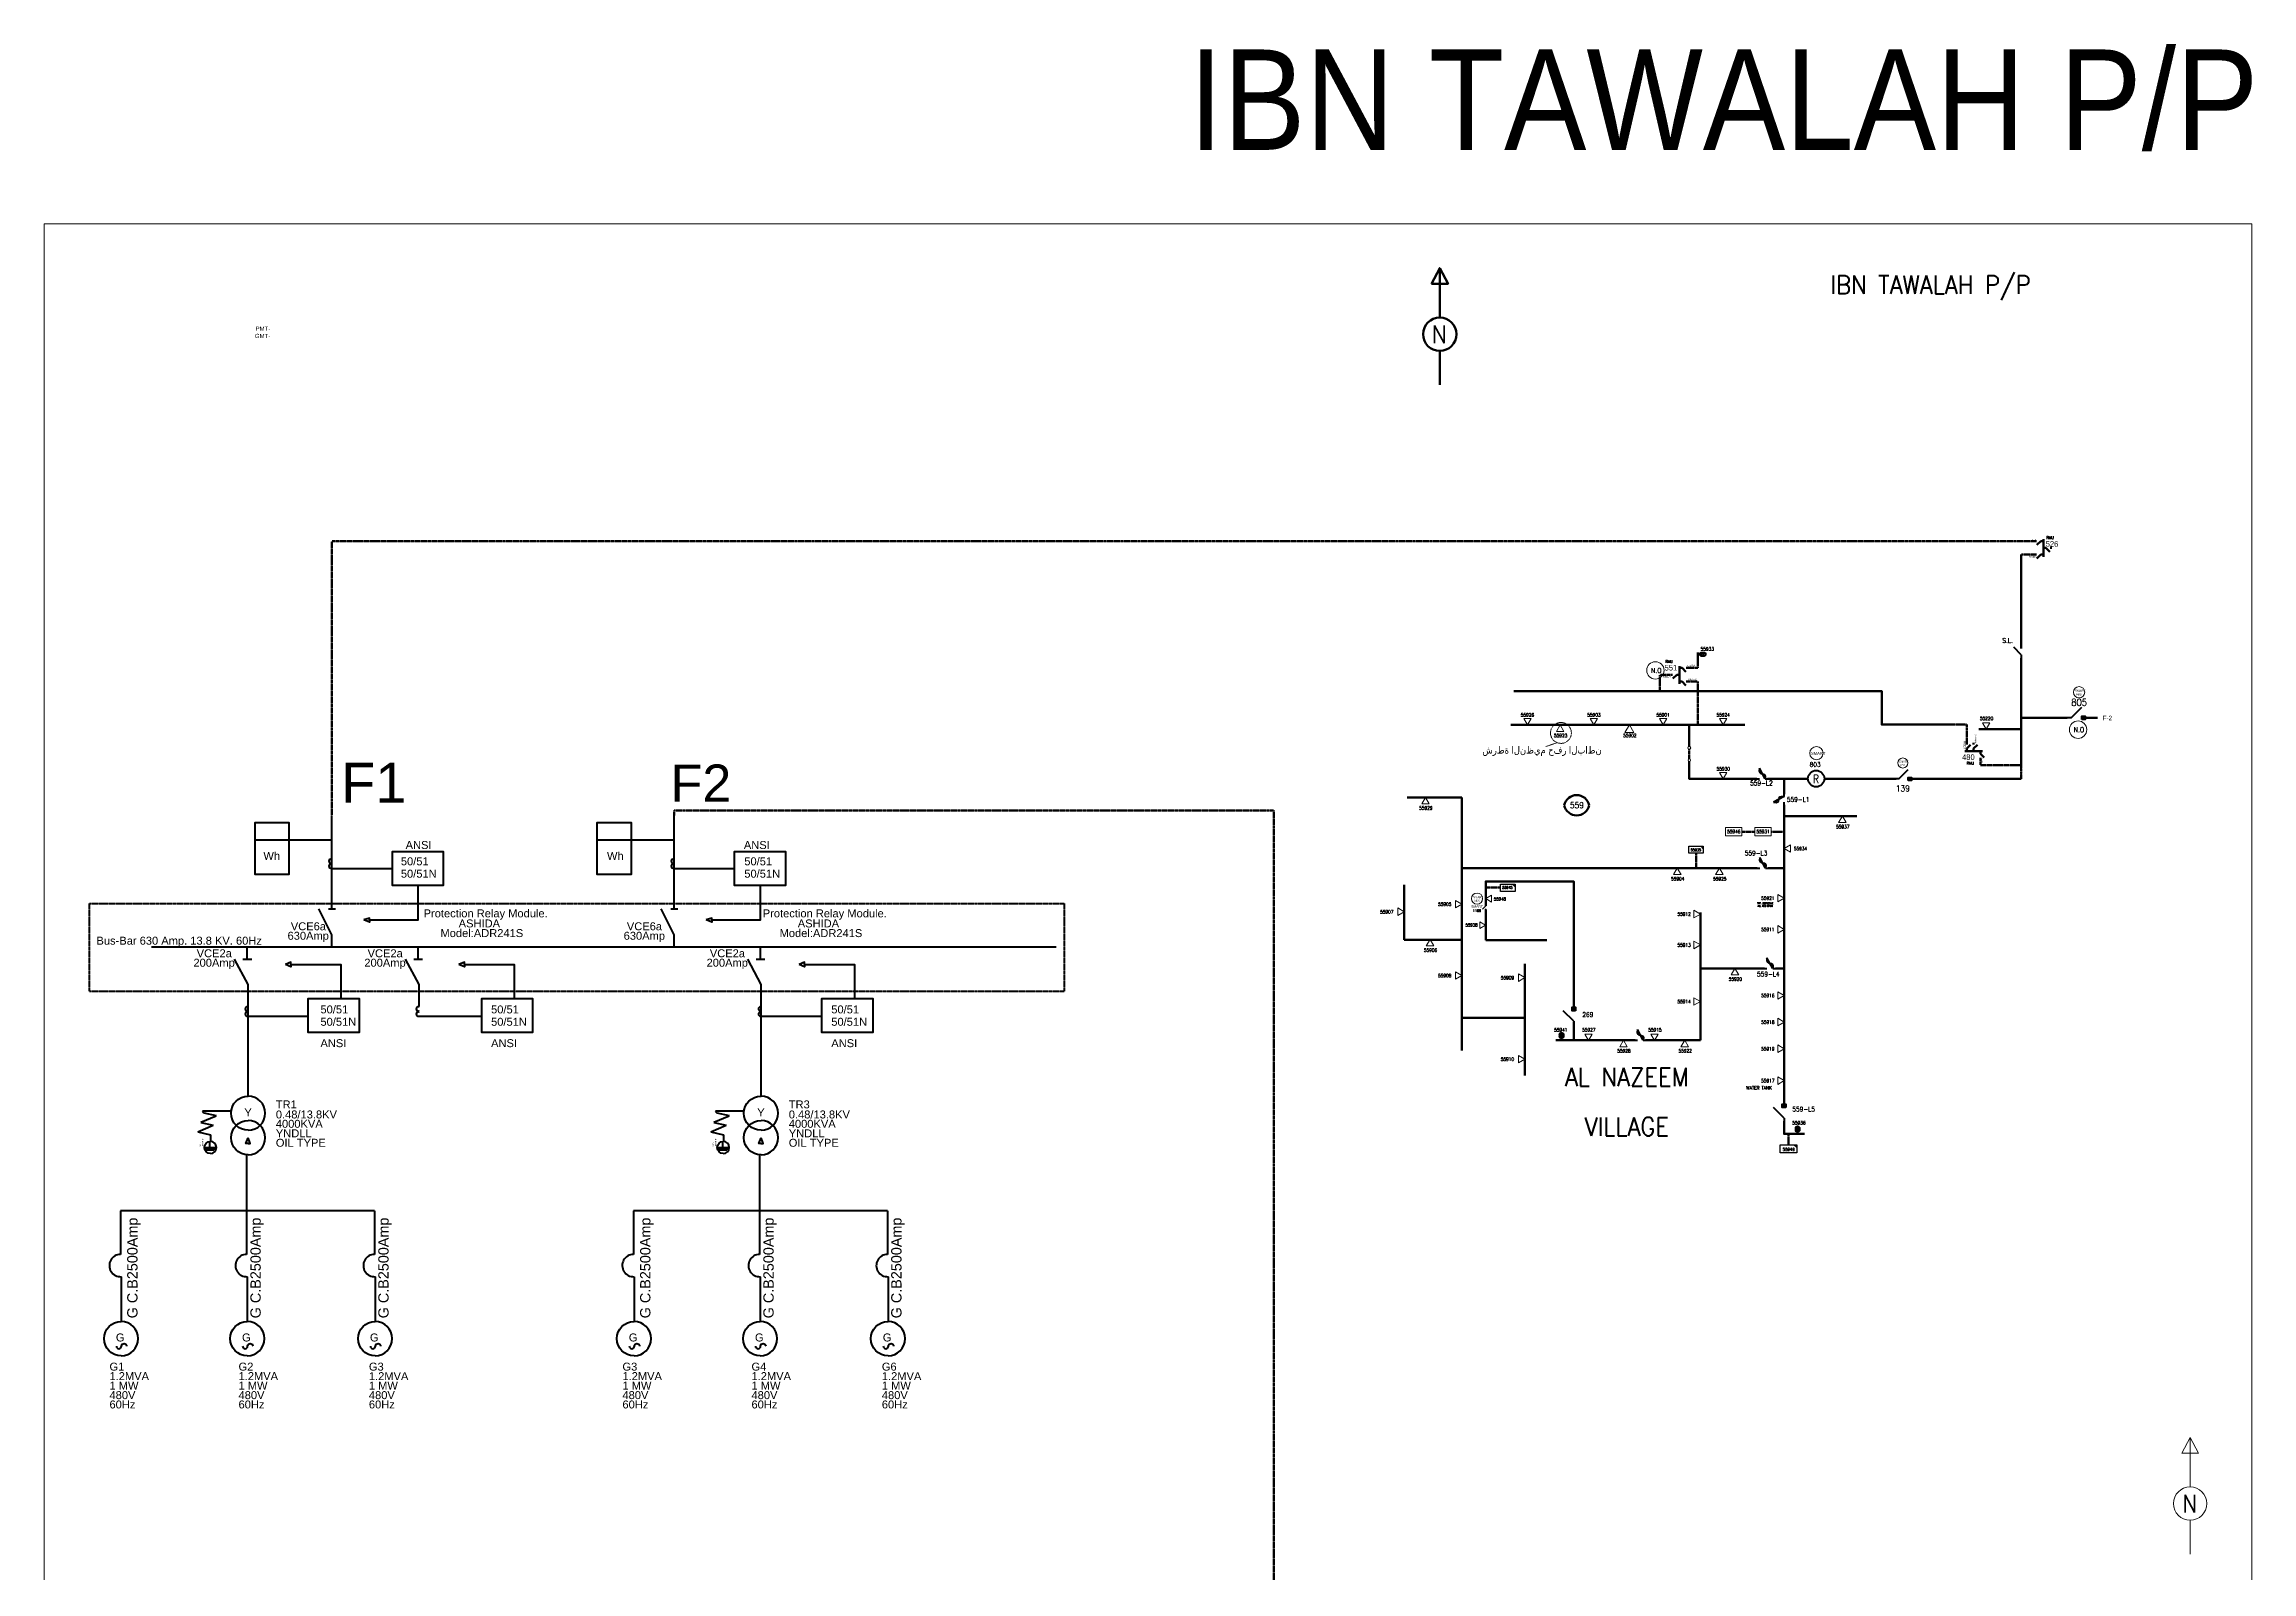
# Model space of a CAD drawing. Header units: metres. Extents: x 65984 to 144644, y -19036 to 23726.
# Drawn here: x 74438 to 79009, y 13399 to 16562 of the extents above; entities that cross this region are included whole.
import ezdxf
from ezdxf.enums import TextEntityAlignment as Align

# ---------------------------------------------------------------- set-up
doc = ezdxf.new("R2010")
doc.units = ezdxf.units.M
doc.header["$MEASUREMENT"] = 0
doc.linetypes.add('DGN Style 3', pattern=[0.013877, 0, -0.013877])
doc.layers.get('0').update_dxf_attribs({"color": 95, "lineweight": 40})
for name, color, linetype, lineweight in [('ABS', 7, 'Continuous', 40), ('d_eos', 111, 'Continuous', 40), ('d_eos no', 121, 'Continuous', 40), ('d_fco text', 95, 'Continuous', 40), ('d_switch', 95, 'Continuous', 40), ('d_tf no', 6, 'Continuous', 40), ('d_ug cable', 95, 'Continuous', 40), ('d_village name', 7, 'Continuous', 40), ('EXI TRANS 3PH', 7, 'Continuous', 0), ('FDR  2  03', 240, 'Continuous', 40), ('FDR  2  05', 154, 'Continuous', 40), ('FDR  2  17', 98, 'Continuous', 40), ('FDR  2  19', 172, 'Continuous', 40), ('FDR  3  01', 30, 'Continuous', 40), ('FUSE CUT OUT', 2, 'Continuous', 40), ('Level 37', 7, 'Continuous', 0), ('O H MAIN FEEDER', 4, 'Continuous', 100), ('RMU', 30, 'Continuous', 120), ('SW N O', 114, 'Continuous', 30)]:
    doc.layers.add(name, color=color, linetype=linetype, lineweight=lineweight)
doc.styles.add('NASKHF', font='naskhf.shx', dxfattribs={"height": 8})
doc.styles.add('Style-Arial', font='arial.ttf')
doc.styles.add('Style-ENGINEERING', font='ENGINEERING.shx')
doc.styles.add('Style-STANDARD', font='STANDARD.shx')

# ---------------------------------------------------------------- blocks, each defined once
blk = doc.blocks.new('FCO')
at = {"color": 0, "linetype": 'ByBlock', "lineweight": -2}
for p, q in [((-5, 0), (-3.75, 0)), ((-1.25, 0), (-3.75, 2.5)), ((-1.25, 0), (0, 0))]:
    blk.add_line(p, q, dxfattribs=at)
blk = doc.blocks.new('FUSE_6')
at = {"layer": 'FUSE CUT OUT', "color": 7, "linetype": 'Continuous'}
blk.add_open_spline([(-3.75, 2.5), (-4.55, 0.25), (-0.55, 2.15), (-1.25, 0)], degree=3, dxfattribs=at)
at = {"layer": 'FUSE CUT OUT', "color": 7, "linetype": 'Continuous', "zscale": 1.895266257040903}
blk.add_blockref('FCO', (0, 0), dxfattribs=at)
blk = doc.blocks.new('*U1386')
at = {"layer": 'RMU', "color": 2, "linetype": 'Continuous', "lineweight": 40}
blk.add_circle((0, 0.6), 28.4, dxfattribs=at)
at = {"layer": 'RMU', "color": 2, "linetype": 'Continuous', "lineweight": 40, "insert": (-0.4, -0.3), "char_height": 28.75, "attachment_point": 5, "style": 'Style-STANDARD'}
blk.add_mtext('\\H1x;\\W0.870978;R', dxfattribs=at)
blk = doc.blocks.new('ABS2')
at = {"color": 0, "linetype": 'ByBlock', "lineweight": -2}
for q in [(-60, 87), (0, 0)]:
    blk.add_line((0, 27), q, dxfattribs=at)
at = {"color": 0, "linetype": 'ByBlock', "lineweight": -2, "flags": 128}
for points in [[(10, 87), (-10, 87), (-10, 107), (10, 107)], [(8, 99), (8, 99), (8, 99), (8, 99)]]:
    blk.add_lwpolyline(points, close=True, dxfattribs=at)
at = {"color": 0, "linetype": 'ByBlock', "lineweight": -2}
for points in [[(10, 87), (-10, 87), (10, 107), (-10, 107)], [(8, 99), (8, 99), (8, 99)]]:
    blk.add_solid(points, dxfattribs=at)
blk = doc.blocks.new('*U645')
at = {"layer": 'ABS', "color": 7, "linetype": 'Continuous'}
for q in [(-18, 27), (18, -27)]:
    blk.add_line((18, -10), q, dxfattribs=at)
blk = doc.blocks.new('*U652')
at = {"layer": 'FDR  2  05', "color": 94, "linetype": 'Continuous', "lineweight": 53}
for centre, start, end in [((0, -21), 11.6916, 168.3084), ((0, 21), 191.6916, 348.3084)]:
    blk.add_arc(centre, 106, start, end, dxfattribs=at)
blk = doc.blocks.new('TFU_1_1')
at = {"layer": 'd_switch', "color": 0, "linetype": 'Continuous', "lineweight": 40, "ltscale": 500}
blk.add_line((0, 5000), (0, 0), dxfattribs=at)
for centre in [(0, 15000), (0, 10000)]:
    blk.add_circle(centre, 5000, dxfattribs=at)
blk = doc.blocks.new('TF_2_2')
at = {"layer": 'd_village name', "color": 0, "linetype": 'Continuous', "lineweight": 30, "ltscale": 500}
blk.add_line((3150, 2475), (4950, 675), dxfattribs=at)
blk.add_3dface([(-5050, 2475), (4950, 2475), (4950, -2525), (-5050, -2525)], dxfattribs=at)
blk = doc.blocks.new('exist.us-1000kva_1_1')
at = {"layer": 'd_village name', "color": 0, "linetype": 'Continuous', "lineweight": 0, "ltscale": 500, "flags": 128}
blk.add_lwpolyline([(19997, 6459), (16400, 10000), (20000, 10000)], close=True, dxfattribs=at)
at = {"layer": 'd_village name', "color": 0, "linetype": 'Continuous', "lineweight": 0, "ltscale": 500, "extrusion": (0, 0, -1)}
blk.add_solid([(-19997, 6459), (-16400, 10000), (-20000, 10000)], dxfattribs=at)
at = {"layer": 'd_village name', "color": 0, "linetype": 'DGN Style 3', "lineweight": 106, "ltscale": 500, "xscale": 2, "yscale": 2}
blk.add_blockref('TF_2_2', (10100, 5050), dxfattribs=at)
blk = doc.blocks.new('*U2996')
at = {"layer": 'FDR  2  05', "color": 94, "linetype": 'Continuous', "lineweight": 13}
for p, q in [((0, 58), (0, 385)), ((0, -163), (0, -385))]:
    blk.add_line(p, q, dxfattribs=at)
at = {"layer": 'FDR  2  05', "color": 94, "linetype": 'Continuous', "lineweight": 13, "flags": 128}
blk.add_lwpolyline([(-55, 281), (0, 385), (55, 281)], close=True, dxfattribs=at)
at = {"layer": 'FDR  2  05', "color": 94, "linetype": 'Continuous', "lineweight": 13}
blk.add_circle((0, -52), 110, dxfattribs=at)
at = {"layer": 'FDR  3  01', "color": 121, "linetype": 'Continuous', "lineweight": 13, "style": 'Style-STANDARD'}
blk.add_text('N', height=116, dxfattribs=at).set_placement((-2, -52), align=Align.MIDDLE_CENTER)
blk = doc.blocks.new('TRA1_3')
at = {"layer": 'EXI TRANS 3PH', "color": 1, "linetype": 'Continuous', "lineweight": 0, "extrusion": (0, 0, -1), "flags": 128}
blk.add_lwpolyline([(-10, -17), (0, 0), (10, -17)], close=True, dxfattribs=at)
blk = doc.blocks.new('TRA1_2')
at = {"layer": 'EXI TRANS 3PH', "color": 1, "linetype": 'Continuous', "lineweight": 0, "xscale": 1.000046566207833, "yscale": 1.000046566207833, "zscale": 1.000046566207833, "rotation": 180}
blk.add_blockref('TRA1_3', (0, 0), dxfattribs=at)
blk = doc.blocks.new('*U1472')
at = {"layer": 'FDR  2  05', "color": 94, "linetype": 'Continuous', "lineweight": 53}
for p, q in [((0, 58), (0, 385)), ((0, -163), (0, -385))]:
    blk.add_line(p, q, dxfattribs=at)
at = {"layer": 'FDR  2  05', "color": 94, "linetype": 'Continuous', "lineweight": 53, "flags": 128}
blk.add_lwpolyline([(-55, 281), (0, 385), (55, 281)], close=True, dxfattribs=at)
at = {"layer": 'FDR  2  05', "color": 94, "linetype": 'Continuous', "lineweight": 53}
blk.add_circle((0, -52), 110, dxfattribs=at)
at = {"layer": 'FDR  3  01', "color": 121, "linetype": 'Continuous', "lineweight": 40, "style": 'Style-STANDARD'}
blk.add_text('N', height=116, dxfattribs=at).set_placement((-2, -52), align=Align.MIDDLE_CENTER)
blk = doc.blocks.new('*U3837')
at = {"extrusion": (0, 0, -1)}
blk.add_arc((0, 0), 2, 270, 90, dxfattribs=at)
blk.add_arc((0, 0), 2, 270, 90)
blk = doc.blocks.new('*U4033')
at = {"layer": 'SW N O', "color": 3, "lineweight": 13, "ltscale": 0.426762}
blk.add_circle((0, 0), 16.8, dxfattribs=at)
at = {"layer": 'SW N O', "color": 3, "lineweight": 13, "style": 'Style-STANDARD'}
blk.add_text('N.O', height=9.6, dxfattribs=at).set_placement((1.7, -0.2), align=Align.MIDDLE_CENTER)
blk = doc.blocks.new('SS_1_1')
at = {"layer": 'd_village name', "color": 0, "linetype": 'ByBlock', "lineweight": -2, "ltscale": 500, "flags": 128}
blk.add_lwpolyline([(3475, 2125), (5225, 2125), (5225, 375)], close=True, dxfattribs=at)
at = {"layer": 'd_village name', "color": 0, "linetype": 'ByBlock', "lineweight": -2, "ltscale": 500, "extrusion": (0, 0, -1)}
blk.add_solid([(-3475, 2125), (-5225, 2125), (-5225, 375)], dxfattribs=at)
at = {"layer": 'd_village name', "color": 0, "linetype": 'ByBlock', "lineweight": -2, "ltscale": 500}
blk.add_3dface([(-4775, 2125), (5225, 2125), (5225, -2875), (-4775, -2875)], dxfattribs=at)

msp = doc.modelspace()

# ---------------------------------------------------------------- linework, layer by layer
for p, q in [((75033.5, 14771.8), (75033.5, 14965.1)), ((75742.3, 14771.8), (75742.3, 14965.1)), ((75032, 14914.3), (74874.6, 14914.3)), ((75740.7, 14914.3), (75583.4, 14914.3)), ((75157.6, 14854.7), (75033.1, 14854.7)), ((75866.4, 14854.7), (75741.9, 14854.7)), ((75026.4, 14771.8), (75040.7, 14771.8)), ((75735.2, 14771.8), (75749.4, 14771.8)), ((74659.7, 14693.1), (76533, 14693.1)), ((74858.3, 14667.7), (74858.3, 14693.1)), ((75212.3, 14667.7), (75212.3, 14693.1)), ((75920.8, 14667.7), (75920.8, 14693.1)), ((74849.3, 14667.7), (74867.3, 14667.7)), ((75203.2, 14667.7), (75221.3, 14667.7)), ((75911.8, 14667.7), (75929.8, 14667.7)), ((74984.6, 14548.7), (74860, 14548.7)), ((75343.7, 14548.7), (75213.9, 14548.7)), ((76048.1, 14548.7), (75922.5, 14548.7)), ((74755.9, 14309.9), (74781.8, 14304)), ((74756, 14310.2), (74787.9, 14323.7)), ((74762, 14329.9), (74793.8, 14343.5)), ((74762, 14329.8), (74787.9, 14323.9)), ((74765.2, 14352.7), (74768, 14349.6)), ((74825.2, 14352.9), (74765.4, 14352.9)), ((74768, 14349.6), (74793.9, 14343.7)), ((75818, 14309.9), (75843.9, 14304)), ((75818.1, 14310.2), (75849.9, 14323.7)), ((75824, 14329.9), (75855.9, 14343.5)), ((75824.1, 14329.8), (75850, 14323.9)), ((75827.3, 14352.7), (75830.1, 14349.6)), ((75887.3, 14352.9), (75827.5, 14352.9)), ((75830.1, 14349.6), (75856, 14343.7)), ((74770.5, 14277.9), (74791.7, 14277.9)), ((74771.2, 14274.8), (74791.5, 14274.8)), ((74772.9, 14273), (74789.2, 14273)), ((74781, 14277.9), (74781, 14287.7)), ((74781.8, 14304), (74781.8, 14290.4)), ((74856.9, 14262.5), (74856.9, 14146.8)), ((75832.5, 14277.9), (75853.8, 14277.9)), ((75833.2, 14274.8), (75853.6, 14274.8)), ((75834.9, 14273), (75851.3, 14273)), ((75843.1, 14277.9), (75843.1, 14287.7)), ((75843.9, 14304), (75843.9, 14290.4)), ((75918.9, 14262.5), (75918.9, 14146.8)), ((74595.7, 14146.8), (74595.7, 14056.5)), ((75121.6, 14146.8), (74595.7, 14146.8)), ((74856.8, 14146.8), (74856.8, 14056.5)), ((75121.6, 14146.8), (75121.6, 14056.5)), ((75657.7, 14146.8), (75657.7, 14056.5)), ((76183.7, 14146.8), (75657.7, 14146.8)), ((75918.9, 14146.8), (75918.9, 14056.5)), ((76183.7, 14146.8), (76183.7, 14056.5)), ((74597, 14010.3), (74597, 13917.4)), ((74858.2, 14010.3), (74858.2, 13917.4)), ((75122.9, 14010.3), (75122.9, 13917.4)), ((75659.1, 14010.3), (75659.1, 13917.4)), ((75920.2, 14010.3), (75920.2, 13917.4)), ((76185, 14010.3), (76185, 13917.4))]:
    msp.add_line(p, q)
at = {"linetype": 'DGN Style 3'}
for p, q in [((74531.4, 14783.1), (76549.7, 14783.1)), ((74531.4, 14601), (74531.4, 14783.1)), ((76549.7, 14783.1), (76549.7, 14601)), ((76549.7, 14601), (74531.4, 14601))]:
    msp.add_line(p, q, dxfattribs=at)
at = {"flags": 128}
for points in [[(74945.1, 14914.3), (74945.1, 14950.1), (74873.6, 14950.1), (74873.6, 14843.6), (74944.8, 14843.6), (74944.8, 14914.3)], [(75653.9, 14914.3), (75653.9, 14950.1), (75582.3, 14950.1), (75582.3, 14843.6), (75653.5, 14843.6), (75653.5, 14914.3)], [(75225.9, 14890.6), (75263.8, 14890.6), (75263.8, 14820.3), (75158.6, 14820.3), (75158.6, 14890.6), (75225.9, 14890.6)], [(75934.7, 14890.6), (75972.5, 14890.6), (75972.5, 14820.3), (75867.3, 14820.3), (75867.3, 14890.6), (75934.7, 14890.6)], [(75211.5, 14818.9), (75211.5, 14748.3), (75111.2, 14748.3)], [(75920.2, 14818.9), (75920.2, 14748.3), (75819.9, 14748.3)], [(75033.2, 14693.4), (75033.2, 14718.2), (75006.5, 14771.7)], [(75742, 14693.4), (75742, 14718.2), (75715.3, 14771.7)], [(75111.2, 14748.3), (75111.2, 14752.3), (75099.3, 14749.3)], [(75111.2, 14748.3), (75111.2, 14744.5), (75099.3, 14749.3)], [(75819.9, 14748.3), (75819.9, 14752.3), (75808.1, 14749.3)], [(75819.9, 14748.3), (75819.9, 14744.5), (75808.1, 14749.3)], [(74860, 14384.2), (74860, 14615.6), (74831.9, 14667.7)], [(74948.6, 14656.5), (74948.6, 14661.2), (74937.1, 14656.9)], [(74948.6, 14656.5), (74948.6, 14652.1), (74937.1, 14656.9)], [(74948.6, 14656.5), (75052, 14656.5), (75052, 14586.2)], [(75213.9, 14570), (75213.9, 14615.6), (75185.9, 14667.7)], [(75307.7, 14656.5), (75307.7, 14661.2), (75296.2, 14656.9)], [(75307.7, 14656.5), (75307.7, 14652.1), (75296.2, 14656.9)], [(75307.7, 14656.5), (75411.1, 14656.5), (75411.1, 14586.2)], [(75922.5, 14384.2), (75922.5, 14615.6), (75894.4, 14667.7)], [(76012.1, 14656.5), (76012.1, 14661.2), (76000.6, 14656.9)], [(76012.1, 14656.5), (76012.1, 14652.1), (76000.6, 14656.9)], [(76012.1, 14656.5), (76115.5, 14656.5), (76115.5, 14586.2)], [(75052, 14586.2), (75089.8, 14586.2), (75089.8, 14515.9), (74984.6, 14515.9), (74984.6, 14586.2), (75052, 14586.2)], [(75411.1, 14586.2), (75448.9, 14586.2), (75448.9, 14515.9), (75343.7, 14515.9), (75343.7, 14586.2), (75411.1, 14586.2)], [(76115.5, 14586.2), (76153.3, 14586.2), (76153.3, 14515.9), (76048.1, 14515.9), (76048.1, 14586.2), (76115.5, 14586.2)]]:
    msp.add_lwpolyline(points, dxfattribs=at)
at = {"color": 7, "lineweight": 40, "flags": 128}
for points in [[(74859.7, 14286.1), (74855.3, 14286.1), (74860.1, 14297.6)], [(74859.7, 14286.1), (74864.4, 14286.1), (74860.1, 14297.6)], [(75921.7, 14286.1), (75917.3, 14286.1), (75922.2, 14297.6)], [(75921.7, 14286.1), (75926.4, 14286.1), (75922.2, 14297.6)]]:
    msp.add_lwpolyline(points, dxfattribs=at)
at = {"extrusion": (0, 0, -1)}
for centre, start, end in [((-75033.1, 14870.7), 270, 90), ((-75033.1, 14860), 270, 90), ((-75741.9, 14870.7), 270, 90), ((-75741.9, 14860), 270, 90), ((-74860, 14564.7), 270, 90), ((-74860, 14554), 270, 90), ((-75213.9, 14564.7), 270, 90), ((-75213.9, 14554), 270, 90), ((-75922.5, 14564.7), 270, 90), ((-75922.5, 14554), 270, 90), ((-74603.1, 13866.5), 0, 180), ((-74864.3, 13866.5), 0, 180), ((-75129, 13866.5), 0, 180), ((-75665.1, 13866.5), 0, 180), ((-75926.3, 13866.5), 0, 180), ((-76191.1, 13866.5), 0, 180)]:
    msp.add_arc(centre, 5.33, start, end, dxfattribs=at)
for centre, radius, start, end in [((74595.7, 14033.4), 23.1, 90, 272.976), ((74856.8, 14033.4), 23.1, 90, 272.976), ((75121.6, 14033.4), 23.1, 90, 272.976), ((75657.7, 14033.4), 23.1, 90, 272.976), ((75918.9, 14033.4), 23.1, 90, 272.976), ((76183.7, 14033.4), 23.1, 90, 272.976), ((74592.4, 13866.5), 5.33, 180, 0), ((74853.6, 13866.5), 5.33, 180, 0), ((75118.4, 13866.5), 5.33, 180, 0), ((75654.5, 13866.5), 5.33, 180, 0), ((75915.7, 13866.5), 5.33, 180, 0), ((76180.4, 13866.5), 5.33, 180, 0)]:
    msp.add_arc(centre, radius, start, end)
at = {"layer": 'd_eos', "color": 7, "linetype": 'Continuous', "lineweight": 211, "ltscale": 0.758015}
for p, q in [((78563.1, 15533.4), (78559.8, 15533.4)), ((78563.1, 15505.2), (78559.8, 15505.2)), ((78571.7, 15533.4), (78563.8, 15525.3)), ((78571.7, 15505.2), (78563.8, 15497)), ((78577.1, 15533.4), (78571.7, 15533.4)), ((78577.1, 15505.2), (78571.7, 15505.2)), ((78577.1, 15537), (78577.1, 15500.7)), ((78577.1, 15519.3), (78582.5, 15519.3)), ((78582.5, 15519.3), (78590.4, 15511.2)), ((78591.2, 15519.3), (78594.5, 15519.3)), ((77823.5, 15274.3), (77823.5, 15238)), ((77823.5, 15270.7), (77828.9, 15270.7)), ((77828.9, 15270.7), (77836.8, 15262.6)), ((77837.5, 15270.7), (77840.8, 15270.7)), ((77809.4, 15256.6), (77806.1, 15256.6)), ((77818.1, 15256.6), (77810.2, 15248.5)), ((77823.5, 15256.6), (77818.1, 15256.6)), ((77823.5, 15242.5), (77828.9, 15242.5)), ((77828.9, 15242.5), (77836.8, 15234.4)), ((77837.5, 15242.5), (77840.8, 15242.5)), ((78414.8, 15098.4), (78451.1, 15098.4)), ((78418.3, 15112.5), (78418.3, 15115.8)), ((78418.3, 15103.8), (78426.5, 15111.7)), ((78418.3, 15098.4), (78418.3, 15103.8)), ((78432.5, 15112.5), (78432.5, 15115.8)), ((78432.5, 15103.8), (78440.6, 15111.7)), ((78432.5, 15098.4), (78432.5, 15103.8)), ((78446.6, 15098.4), (78446.6, 15093)), ((78446.6, 15093), (78454.7, 15085.1)), ((78446.6, 15084.3), (78446.6, 15081.1))]:
    msp.add_line(p, q, dxfattribs=at)
at = {"layer": 'd_ug cable', "color": 6, "linetype": 'DGN Style 3', "lineweight": 13}
msp.add_line((77547.2, 15107.8), (77571.4, 15116.2), dxfattribs=at)
at = {"layer": 'd_ug cable', "color": 2, "linetype": 'Continuous', "lineweight": 13}
for centre, radius in [((78651.1, 15220.4), 11.6), ((78107.2, 15094.2), 13.7), ((78286.1, 15073.9), 10.4), ((77404.5, 14793.1), 11.6)]:
    msp.add_circle(centre, radius, dxfattribs=at)
at = {"layer": 'd_ug cable', "color": 6, "linetype": 'DGN Style 3', "lineweight": 13}
msp.add_circle((77578.2, 15136.1), 21.6, dxfattribs=at)
at = {"layer": 'FDR  2  05', "color": 94, "linetype": 'Continuous', "lineweight": 53}
for p, q in [((78529.4, 15143.8), (78443.7, 15143.8)), ((77373.3, 15002.5), (77259.7, 15002.5)), ((77866.9, 14648.4), (77866.9, 14764.5)), ((77503.2, 14426.7), (77503.2, 14658)), ((77373.3, 14546.2), (77503.2, 14546.2)), ((78040.4, 14361.2), (78040.4, 14431.7))]:
    msp.add_line(p, q, dxfattribs=at)
at = {"layer": 'FDR  2  05', "color": 94, "linetype": 'Continuous', "lineweight": 53, "flags": 128}
for points in [[(77253.4, 14707.7), (77253.4, 14821.6)], [(77373.3, 14707.7), (77253.4, 14707.7)]]:
    msp.add_lwpolyline(points, dxfattribs=at)
at = {"layer": 'FDR  2  05', "color": 6, "linetype": 'Continuous', "lineweight": 13}
for centre, radius in [((77844, 15105.4), 2.96), ((77844, 15079.8), 2.67), ((78531.1, 15063.6), 1.48), ((78531.1, 15050.8), 1.33)]:
    msp.add_circle(centre, radius, dxfattribs=at)
at = {"layer": 'FDR  2  17', "color": 7, "linetype": 'Continuous', "lineweight": 0, "flags": 128}
for points in [[(77952.9, 14940.2), (77918.9, 14940.2), (77918.9, 14923.1), (77952.9, 14923.1)], [(78013.6, 14940.2), (77979.7, 14940.2), (77979.7, 14923.1), (78013.6, 14923.1)]]:
    msp.add_lwpolyline(points, close=True, dxfattribs=at)
at = {"layer": 'FDR  2  19', "color": 1, "linetype": 'DGN Style 3', "lineweight": 120}
for p, q in [((78559.8, 15505.2), (78531.1, 15505.2)), ((77844, 15102.5), (77844, 15082.4)), ((78531.1, 15062.2), (78531.1, 15052.2)), ((77979.7, 14931.6), (77952.9, 14931.6)), ((78040.4, 14931.6), (78013.6, 14931.6)), ((77858, 14886.9), (77858, 14856.1)), ((77453.2, 14816), (77422.8, 14816)), ((78049.4, 14283.4), (78049.4, 14306))]:
    msp.add_line(p, q, dxfattribs=at)
at = {"layer": 'FDR  2  19', "color": 1, "linetype": 'DGN Style 3', "lineweight": 120, "flags": 128}
for points in [[(78559.8, 15533.4), (75033.5, 15533.4), (75033.5, 14965.1)], [(77840.8, 15270.7), (77861.9, 15270.7), (77861.9, 15277.6)], [(77806.1, 15256.6), (77783.1, 15256.6), (77783.1, 15222.9)], [(77861.9, 15152.6), (77861.9, 15242.5), (77840.8, 15242.5)], [(77155.7, 13112.6), (76983.6, 13112.6), (76983.6, 14975.8), (75742.3, 14975.8), (75742.3, 14965.1)]]:
    msp.add_lwpolyline(points, dxfattribs=at)
at = {"layer": 'FDR  2  19', "color": 1, "linetype": 'DGN Style 3', "lineweight": 53, "flags": 128}
for points in [[(78388.1, 15153.5), (78418.3, 15153.5), (78418.3, 15115.8)], [(78531.1, 15069.1), (78446.6, 15069.1), (78446.6, 15081.1)]]:
    msp.add_lwpolyline(points, dxfattribs=at)
at = {"layer": 'O H MAIN FEEDER', "lineweight": 200, "ltscale": 0.426762}
for p, q in [((78531.1, 15310.7), (78531.1, 15505.2)), ((77861.9, 15277.6), (77861.9, 15302.6)), ((78531.1, 15236.7), (78531.1, 15291.1)), ((78531.1, 15065.1), (78531.1, 15236.7)), ((77959.2, 15152.6), (77474.3, 15152.6)), ((77844, 15107.9), (77844, 15152.6)), ((78531.1, 15167.5), (78626.2, 15167.5)), ((78663.3, 15167.5), (78689.2, 15167.5)), ((77983.7, 15040.9), (77844, 15040.9)), ((78089.6, 15040.9), (78005.8, 15040.9)), ((78040.4, 15009.5), (78040.4, 15040.9)), ((78531.3, 15040.9), (78302.7, 15040.9)), ((77373.3, 14478.8), (77373.3, 15002.5)), ((78040.4, 14963.9), (78190.7, 14963.9)), ((77373.3, 14856.1), (77767.2, 14856.1)), ((77767.2, 14856.1), (77984.8, 14856.1)), ((78007.6, 14856.1), (78040.4, 14856.1))]:
    msp.add_line(p, q, dxfattribs=at)
at = {"layer": 'O H MAIN FEEDER', "lineweight": 200, "ltscale": 0.384086}
for p, q in [((77844, 15040.7), (77844, 15076.8)), ((78272.3, 15040.9), (78125.1, 15040.9)), ((78531.3, 15040.9), (78531.3, 15049.7)), ((77422.8, 14707.2), (77548.8, 14707.2))]:
    msp.add_line(p, q, dxfattribs=at)
at = {"layer": 'O H MAIN FEEDER', "lineweight": 200, "ltscale": 0.345677}
msp.add_line((77422.6, 14707.3), (77422.5, 14769.9), dxfattribs=at)
at = {"layer": 'O H MAIN FEEDER', "color": 140, "lineweight": 13, "ltscale": 0.498271, "flags": 128}
msp.add_lwpolyline([(74437.6, 11803.8), (79008.8, 11803.8), (79008.8, 16190.2), (74437.6, 16190.2)], close=True, dxfattribs=at)
at = {"layer": 'O H MAIN FEEDER', "lineweight": 200, "ltscale": 0.426762, "flags": 128}
for points in [[(77480.8, 15222.9), (78242.6, 15222.9), (78242.6, 15153.5), (78388.1, 15153.5)], [(78040.4, 14431.7), (78040.4, 14987.5)], [(77604.8, 14568.3), (77604.8, 14828.7), (77422.5, 14828.7), (77422.5, 14778)], [(77999.7, 14648.4), (77866.9, 14648.4), (77866.9, 14499.7)], [(78040.4, 14648.4), (78022.2, 14648.4)], [(77604.8, 14499.7), (77604.8, 14537.7)], [(77731.9, 14499.7), (77567.6, 14499.7)], [(77866.9, 14499.7), (77753.1, 14499.7)], [(78082.7, 14305.8), (78040.2, 14305.8), (78040.2, 14332.3)]]:
    msp.add_lwpolyline(points, dxfattribs=at)

# ---------------------------------------------------------------- block references
at = {"color": 1, "linetype": 'Continuous', "lineweight": 40, "ltscale": 0.57778, "xscale": 0.0007927710879964647, "yscale": 0.0007927710879964647, "zscale": 0.0005121147199878851}
for p, rotation in [((77861.9, 15298.9), 269.9999999999999), ((77579.5, 14499.9), 359.9999999999999), ((78068.2, 14306), 359.9999999999999)]:
    msp.add_blockref('TFU_1_1', p, dxfattribs=dict(at, rotation=rotation))
at = {"color": 94, "linetype": 'DGN Style 3', "lineweight": 106, "ltscale": 0.700221, "xscale": 0.001495981672395145, "yscale": 0.001495981672395145, "zscale": 0.001280917013912203, "rotation": 359.9999999999999}
for p in [(77843.1, 14886.9), (77453.3, 14808.1)]:
    msp.add_blockref('exist.us-1000kva_1_1', p, dxfattribs=at)
for p, xscale, yscale, zscale in [((74860, 14348.8), 17.71561000000001, 17.71561000000001, 17.71561000000001), ((75922, 14348.8), 17.71561000000001, 17.71561000000001, 17.71561000000001), ((74860, 14298), 17.71561000000001, 17.71561000000001, 17.71561000000001), ((75922, 14298), 17.71561000000001, 17.71561000000001, 17.71561000000001), ((74781.8, 14277.9), 6.254571392865718, 6.254571392865718, 6.254571392865718), ((75843.8, 14277.9), 6.254571392865718, 6.254571392865718, 6.254571392865718), ((74597, 13882), 17.71561000000001, 17.71561000000001, 17.71561000000001), ((74858.2, 13882), 17.71561000000001, 17.71561000000001, 17.71561000000001), ((75122.9, 13882), 17.71561000000001, 17.71561000000001, 17.71561000000001), ((75659, 13882), 17.71561000000001, 17.71561000000001, 17.71561000000001), ((75920.2, 13882), 17.71561000000001, 17.71561000000001, 17.71561000000001), ((76185, 13882), 17.71561000000001, 17.71561000000001, 17.71561000000001)]:
    msp.add_blockref('*U3837', p, dxfattribs=dict(xscale=xscale, yscale=yscale, zscale=zscale))
at = {"color": 1, "linetype": 'Continuous', "lineweight": 30, "ltscale": 0.779687, "xscale": 0.00340367320772239, "yscale": 0.00340367320772239, "zscale": 0.002441080165275587}
msp.add_blockref('SS_1_1', (78048.7, 14276.2), dxfattribs=at)
at = {"layer": 'ABS', "color": 7, "linetype": 'Continuous'}
for name, p, xscale, yscale, zscale in [('*U645', (78523.4, 15302.4), 0.426762266656635, 0.426762266656635, 0.426762266656635), ('ABS2', (77604.8, 14529.2), 0.3642159888553837, 0.3642159888553837, 0.1821079944276919), ('ABS2', (78040.2, 14328.8), 0.3642159888553837, 0.3642159888553837, 0.1821079944276919)]:
    msp.add_blockref(name, p, dxfattribs=dict(at, xscale=xscale, yscale=yscale, zscale=zscale))
at = {"layer": 'ABS', "color": 2, "linetype": 'Continuous', "rotation": 270}
for p, xscale, yscale, zscale in [((78624.9, 15167.5), 0.3642159888553838, 0.3642159888553838, 0.1821079944276919), ((78268.9, 15040.9), 0.3277943899698454, 0.3277943899698454, 0.1638971949849227)]:
    msp.add_blockref('ABS2', p, dxfattribs=dict(at, xscale=xscale, yscale=yscale, zscale=zscale))
at = {"layer": 'EXI TRANS 3PH', "color": 1, "linetype": 'Continuous', "lineweight": 0, "xscale": 0.7767073253149598, "yscale": 0.7767073253149598, "zscale": 0.7767073253149598}
for p in [(77508.9, 15152.6), (77646.4, 15152.6), (77789.7, 15152.6), (77914.1, 15152.6), (78458.8, 15143.8), (77914.2, 15040.9), (77635.1, 14499.5), (77771.8, 14499.5)]:
    msp.add_blockref('TRA1_2', p, dxfattribs=at)
at = {"layer": 'EXI TRANS 3PH', "color": 1, "linetype": 'Continuous', "lineweight": 0, "extrusion": (0, 0, -1)}
for p, xscale, yscale, zscale, rotation in [((-77576.6, 15152.6), 0.7767073253149598, 0.7767073253149598, 0.7767073253149598, 180.0000000000001), ((-77720, 15152.6), 0.9339165349157071, 0.9339165349157071, 0.9339165349157071, 180.0000000000001), ((-77297.7, 15002.5), 0.7767073253149598, 0.7767073253149598, 0.7767073253149598, 180.0000000000001), ((-78160.9, 14963.9), 0.7767073253149598, 0.7767073253149598, 0.7767073253149598, 180.0000000000001), ((-77819.1, 14856.1), 0.7767073253149598, 0.7767073253149598, 0.7767073253149598, 180.0000000000001), ((-77906.2, 14856.1), 0.7767073253149598, 0.7767073253149598, 0.7767073253149598, 180.0000000000001), ((-77253.4, 14765.9), 0.7767073253149598, 0.7767073253149598, 0.7767073253149598, 270.0000000000001), ((-77373.3, 14781.7), 0.7767073253149598, 0.7767073253149598, 0.7767073253149598, 270.0000000000001), ((-77866.9, 14761.2), 0.7767073253149598, 0.7767073253149598, 0.7767073253149598, 270.0000000000001), ((-78040.4, 14794), 0.7767073253149598, 0.7767073253149598, 0.7767073253149598, 270.0000000000001), ((-77421.9, 14738.3), 0.6990365927834639, 0.6990365927834639, 0.6990365927834639, 270.0000000000001), ((-78040.4, 14729.4), 0.7767073253149598, 0.7767073253149598, 0.7767073253149598, 270.0000000000001), ((-77307.2, 14708.2), 0.7767073253149598, 0.7767073253149598, 0.7767073253149598, 180.0000000000001), ((-77866.9, 14697.2), 0.7767073253149598, 0.7767073253149598, 0.7767073253149598, 270.0000000000001), ((-77373.3, 14633.9), 0.7767073253149598, 0.7767073253149598, 0.7767073253149598, 270.0000000000001), ((-77503.2, 14629.5), 0.7767073253149598, 0.7767073253149598, 0.7767073253149598, 270.0000000000001), ((-77938.5, 14648.4), 0.7767073253149598, 0.7767073253149598, 0.7767073253149598, 180.0000000000001), ((-77866.9, 14580.2), 0.7767073253149598, 0.7767073253149598, 0.7767073253149598, 270.0000000000001), ((-78040.4, 14592.6), 0.7767073253149598, 0.7767073253149598, 0.7767073253149598, 270.0000000000001), ((-78040.4, 14537.5), 0.7767073253149598, 0.7767073253149598, 0.7767073253149598, 270.0000000000001), ((-77707.7, 14499.7), 0.7767073253149598, 0.7767073253149598, 0.7767073253149598, 180.0000000000001), ((-77834.5, 14499.7), 0.7767073253149598, 0.7767073253149598, 0.7767073253149598, 180.0000000000001), ((-77503.2, 14460.8), 0.7767073253149598, 0.7767073253149598, 0.7767073253149598, 270.0000000000001), ((-78040.4, 14482.3), 0.7767073253149598, 0.7767073253149598, 0.7767073253149598, 270.0000000000001), ((-78040.4, 14416.3), 0.7767073253149598, 0.7767073253149598, 0.7767073253149598, 270.0000000000001)]:
    msp.add_blockref('TRA1_2', p, dxfattribs=dict(at, xscale=xscale, yscale=yscale, zscale=zscale, rotation=rotation))
at = {"layer": 'EXI TRANS 3PH', "color": 1, "linetype": 'Continuous', "lineweight": 0}
for p, xscale, yscale, zscale, rotation in [((78040.4, 14896.7), 0.7767073253149598, 0.7767073253149598, 0.7767073253149598, 270), ((77422.8, 14793), 0.6990365927834639, 0.6990365927834639, 0.6990365927834639, 270.0000000000001)]:
    msp.add_blockref('TRA1_2', p, dxfattribs=dict(at, xscale=xscale, yscale=yscale, zscale=zscale, rotation=rotation))
at = {"layer": 'FDR  2  03', "color": 2, "linetype": 'Continuous', "lineweight": 13, "xscale": 0.1146027490992713, "yscale": -0.1146027490992717, "zscale": 0.1967761206446246, "rotation": 359.9998128257428}
msp.add_blockref('ABS2', (77422.5, 14780.9), dxfattribs=at)
at = {"layer": 'FDR  2  05', "color": 94, "linetype": 'Continuous', "lineweight": 53}
for name, p, xscale, yscale, zscale in [('*U1472', (77327.3, 15977.8), 0.313709481443989, 0.313709481443989, 0.313709481443989), ('*U652', (77610.8, 14986.3), 0.2473375512809987, 0.2473375512809987, 0.2473375512809987)]:
    msp.add_blockref(name, p, dxfattribs=dict(at, xscale=xscale, yscale=yscale, zscale=zscale))
at = {"layer": 'FDR  2  05', "color": 94, "linetype": 'Continuous', "lineweight": 13, "xscale": 0.313709481443989, "yscale": 0.313709481443989, "zscale": 0.313709481443989}
msp.add_blockref('*U2996', (78881, 13556.9), dxfattribs=at)
at = {"layer": 'FUSE CUT OUT', "color": 7, "linetype": 'Continuous', "xscale": 4.791271511060261, "yscale": 8.863361694720206, "zscale": 4.791271511060261}
for p, rotation in [((78007, 15040.9), 359.9999999999999), ((78040.4, 15010.5), 89.99999999999999), ((78008, 14856.1), 359.9999999999999), ((78022.8, 14648.4), 359.9999999999999), ((77754.5, 14499.7), 359.9999999999999)]:
    msp.add_blockref('FUSE_6', p, dxfattribs=dict(at, rotation=rotation))
at = {"layer": 'RMU', "color": 2, "linetype": 'Continuous', "lineweight": 40, "xscale": 0.5974671733191989, "yscale": 0.5974671733191989, "zscale": 0.5974671733191989}
msp.add_blockref('*U1386', (78106.6, 15041.1), dxfattribs=at)
at = {"layer": 'SW N O', "color": 3, "lineweight": 13, "xscale": 1.07478106864606, "yscale": 1.07478106864606, "zscale": 1.07478106864606}
for p in [(77773.8, 15265.6), (78649, 15142.9)]:
    msp.add_blockref('*U4033', p, dxfattribs=at)

# ---------------------------------------------------------------- texts
at = {"color": 7, "linetype": 'DGN Style 3', "attachment_point": 1, "line_spacing_factor": 1.8, "style": 'Style-Arial'}
for s, insert, char_height in [('F1', (75052.7, 15074.4), 82.87), ('F2', (75734.6, 15070.7), 77.12), ('ANSI', (75186, 14912.3), 16.46), ('ANSI', (75886.4, 14912.3), 16.46), ('Wh', (74891.6, 14889.7), 16.46), ('50/51', (75176.2, 14878.5), 16.46), ('Wh', (75603, 14889.7), 16.46), ('50/51', (75887.3, 14878.5), 16.46), ('50/51N', (75176.2, 14852.9), 16.46), ('50/51N', (75887.3, 14852.9), 16.46), ('Protection Relay Module.', (75223.3, 14770.8), 16.464), ('Protection Relay Module.', (75925.5, 14770.8), 16.464), ('630Amp', (74941.6, 14724.4), 16.46), ('VCE6a', (74948.3, 14744), 16.46), ('Model:ADR241S', (75258.2, 14729.9), 16.464), ('ASHIDA', (75295.9, 14749.9), 16.46), ('630Amp', (75637.5, 14724.4), 16.46), ('VCE6a', (75644.1, 14744), 16.46), ('Model:ADR241S', (75960.4, 14729.9), 16.464), ('ASHIDA', (75998, 14749.9), 16.46), ('Bus-Bar 630 Amp. 13.8 KV. 60Hz', (74545.9, 14714.2), 16.464), ('VCE2a', (74753.4, 14688.1), 16.46), ('VCE2a', (75107.3, 14688.1), 16.46), ('VCE2a', (75815.9, 14688.1), 16.46), ('200Amp', (74746.7, 14668.6), 16.46), ('200Amp', (75100.6, 14668.6), 16.46), ('200Amp', (75809.2, 14668.6), 16.46), ('50/51', (75009.7, 14571.9), 16.46), ('50/51N', (75009.7, 14546.3), 16.46), ('50/51', (75363, 14571.9), 16.46), ('50/51N', (75363, 14546.3), 16.46), ('50/51', (76067.4, 14571.9), 16.46), ('50/51N', (76067.4, 14546.3), 16.46), ('ANSI', (75009.7, 14502), 16.46), ('ANSI', (75363, 14502), 16.46), ('ANSI', (76067.4, 14502), 16.46), ('Y', (74852.1, 14358.6), 16.5), ('TR1', (74917.3, 14375.3), 16.46), ('0.48/13.8KV', (74917.3, 14354.4), 16.464), ('Y', (75914.1, 14358.6), 16.5), ('TR3', (75979.4, 14375.3), 16.46), ('0.48/13.8KV', (75979.4, 14354.4), 16.464), ('YNDLL', (74917.3, 14315.3), 16.46), ('4000KVA', (74917.3, 14335.1), 16.46), ('4000KVA', (75979.4, 14335.1), 16.46), ('YNDLL', (75979.4, 14315.3), 16.46), ('OIL TYPE', (74917.3, 14295.8), 16.46), ('OIL TYPE', (75979.4, 14295.8), 16.46), ('G', (74586.1, 13892.7), 16.5), ('G', (74847.3, 13892.7), 16.5), ('G', (75112.1, 13892.7), 16.5), ('G', (75648.2, 13892.7), 16.5), ('G', (75909.4, 13892.7), 16.5), ('G', (76174.1, 13892.7), 16.5), ('G1', (74572.9, 13832.3), 16.46), ('1.2MVA', (74572.9, 13812.7), 16.46), ('G2', (74840.1, 13832.3), 16.46), ('1.2MVA', (74840.1, 13812.7), 16.46), ('G3', (75110, 13832.3), 16.46), ('1.2MVA', (75110, 13812.6), 16.46), ('G3', (75635, 13832.3), 16.46), ('1.2MVA', (75635, 13812.7), 16.46), ('G4', (75902.2, 13832.3), 16.46), ('1.2MVA', (75902.2, 13812.7), 16.46), ('G6', (76172.1, 13832.3), 16.46), ('1.2MVA', (76172.1, 13812.6), 16.46), ('480V', (74572.9, 13773.3), 16.46), ('1 MW', (74572.9, 13793), 16.46), ('480V', (74840.1, 13773.3), 16.46), ('1 MW', (74840.1, 13793), 16.46), ('480V', (75110, 13773.3), 16.46), ('1 MW', (75110, 13793), 16.46), ('480V', (75635, 13773.3), 16.46), ('1 MW', (75635, 13793), 16.46), ('480V', (75902.2, 13773.3), 16.46), ('1 MW', (75902.2, 13793), 16.46), ('480V', (76172.1, 13773.3), 16.46), ('1 MW', (76172.1, 13793), 16.46), ('60Hz', (74572.9, 13754), 16.46), ('60Hz', (74840.1, 13754), 16.46), ('60Hz', (75110, 13754), 16.46), ('60Hz', (75635, 13754), 16.46), ('60Hz', (75902.2, 13754), 16.46), ('60Hz', (76172.1, 13754), 16.46)]:
    msp.add_mtext(s, dxfattribs=dict(at, insert=insert, char_height=char_height))
at = {"color": 7, "linetype": 'DGN Style 3', "attachment_point": 1, "rotation": 90, "line_spacing_factor": 1.8, "style": 'Style-Arial'}
for s, insert, char_height in [('NGR', (74759.4, 14278.9), 3.04), ('160 OHM', (74764.6, 14280.2), 2.71), ('NGR', (75821.4, 14278.9), 3.04), ('160 OHM', (75826.7, 14280.2), 2.71), ('G C.B2500Amp', (74609.6, 13924.1), 21.318), ('G C.B2500Amp', (74864.7, 13924.1), 21.318), ('G C.B2500Amp', (75129.5, 13924.1), 21.318), ('G C.B2500Amp', (75671.6, 13924.1), 21.318), ('G C.B2500Amp', (75926.8, 13924.1), 21.318), ('G C.B2500Amp', (76191.5, 13924.1), 21.318)]:
    msp.add_mtext(s, dxfattribs=dict(at, insert=insert, char_height=char_height))
at = {"layer": 'd_eos no', "color": 7, "linetype": 'Continuous', "lineweight": 13, "style": 'Style-Arial', "width": 0.88}
for s, height, p in [('GMT-', 8.84, (74874, 15962.4)), ('PMT-', 8.84, (74875.4, 15977.5)), ('شرطة النظيم حفر الباطن', 15.037, (77415.7, 15108.4))]:
    msp.add_text(s, height=height, dxfattribs=at).set_placement(p, align=Align.TOP_LEFT)
at = {"layer": 'd_eos no', "color": 7, "linetype": 'Continuous', "lineweight": 140, "style": 'Style-Arial', "width": 0.88}
for s, p in [('526', (78581.9, 15533.2)), ('551', (77792.9, 15277))]:
    msp.add_text(s, height=11.63, dxfattribs=at).set_placement(p, align=Align.TOP_LEFT)
msp.add_text('480', height=11.63, dxfattribs=at).set_placement((78434.9, 15091.8), align=Align.TOP_RIGHT)
at = {"layer": 'd_eos no', "color": 7, "linetype": 'Continuous', "lineweight": 13, "insert": (76807.7, 16551.1), "char_height": 207.823, "attachment_point": 1, "style": 'NASKHF'}
msp.add_mtext('\\fArial|b0|i0|c178178|p39;\\H1x;\\W0.88;IBN TAWALAH P/P\\P', dxfattribs=at)
at = {"layer": 'd_fco text', "color": 1, "linetype": 'Continuous', "lineweight": 13, "ltscale": 1.436239, "char_height": 4.389, "attachment_point": 7, "rotation": 359.9662, "style": 'NASKHF'}
for insert in [(78642.8, 15213.9), (77396.2, 14786.6)]:
    msp.add_mtext('\\Fmsdefault;\\H1x;\\W0.82;SMART\\P ABS', dxfattribs=dict(at, insert=insert))
at = {"layer": 'd_fco text', "color": 1, "linetype": 'Continuous', "lineweight": 13, "ltscale": 1.779519, "insert": (78095.9, 15090.6), "char_height": 6.182, "attachment_point": 7, "rotation": 359.9662, "style": 'NASKHF'}
msp.add_mtext('\\Fmsdefault;\\H1x;\\W0.82;SMART', dxfattribs=at)
at = {"layer": 'd_fco text', "color": 1, "linetype": 'Continuous', "lineweight": 13, "ltscale": 1.292615, "insert": (78278.6, 15068), "char_height": 3.95, "attachment_point": 7, "rotation": 359.9662, "style": 'NASKHF'}
msp.add_mtext('\\Fmsdefault;\\H1x;\\W0.82;SMART\\P ABS', dxfattribs=at)
at = {"layer": 'd_switch', "color": 7, "linetype": 'Continuous', "lineweight": 30, "style": 'Style-ENGINEERING', "width": 0.857143}
for rotation, p in [(0.0075, (78562.7, 15499.3)), (0.0075, (77859.2, 15244.6)), (270, (78412, 15102.3))]:
    msp.add_text('RISER', height=3.99, rotation=rotation, dxfattribs=at).set_placement(p, align=Align.RIGHT)
for s, p in [('F-1', (78553.8, 15537.8)), ('55933', (77840.3, 15277.1))]:
    msp.add_text(s, height=3.99, dxfattribs=at).set_placement(p, align=Align.TOP_LEFT)
msp.add_text('RISER', height=3.99, rotation=0.0075, dxfattribs=at).set_placement((77789.2, 15250.5))
msp.add_text('SPARE', height=3.99, rotation=269.9925, dxfattribs=at).set_placement((78438.6, 15132.7), align=Align.TOP_LEFT)
at = {"layer": 'd_switch', "color": 7, "linetype": 'Continuous', "lineweight": 13, "style": 'Style-ENGINEERING', "width": 0.857143}
msp.add_text('F-2', height=9.44, dxfattribs=at).set_placement((78719.2, 15171.8), align=Align.TOP_RIGHT)
at = {"layer": 'd_switch', "color": 7, "linetype": 'Continuous', "lineweight": 30, "style": 'Style-ENGINEERING', "width": 0.857143}
msp.add_text('801', height=3.99, rotation=269.9925, dxfattribs=at).set_placement((78451.7, 15074), align=Align.TOP_RIGHT)
at = {"layer": 'd_tf no', "color": 2, "linetype": 'Continuous', "lineweight": 40, "insert": (77392.1, 14779.1), "char_height": 5.107, "attachment_point": 1, "style": 'NASKHF'}
msp.add_mtext('\\Fmsdefault;\\H1x;\\W0.947368;SMART', dxfattribs=at)
at = {"layer": 'FDR  3  01', "color": 121, "linetype": 'Continuous', "lineweight": 40, "style": 'Style-STANDARD'}
for s, height, p in [('IBN TAWALAH P/P', 37.95, (78343.3, 16063.9)), ('803', 9.76, (78104.5, 15070.7))]:
    msp.add_text(s, height=height, dxfattribs=at).set_placement(p, align=Align.MIDDLE_CENTER)
at = {"layer": 'FDR  3  01', "color": 7, "linetype": 'Continuous', "lineweight": 40, "style": 'Style-STANDARD'}
for s, p in [('S.L.', (78503, 15327.5)), ('559-L2', (77993.3, 15032.4)), ('559-L1', (78069.4, 14998.3)), ('559-L3', (77982.2, 14887.2)), ('559-L4', (78007.4, 14636.8)), ('269', (77633.9, 14552.9)), ('559-L5', (78080.7, 14357.1))]:
    msp.add_text(s, height=9.76, dxfattribs=at).set_placement(p, align=Align.MIDDLE_CENTER)
at = {"layer": 'FDR  3  01', "color": 2, "linetype": 'Continuous', "lineweight": 40, "style": 'Style-STANDARD'}
for s, height, p in [('805', 13.94, (78651.2, 15199.5)), ('139', 12.55, (78286.1, 15021.2))]:
    msp.add_text(s, height=height, dxfattribs=at).set_placement(p, align=Align.MIDDLE_CENTER)
at = {"layer": 'FDR  3  01', "color": 2, "linetype": 'Continuous', "lineweight": 13, "style": 'Style-STANDARD'}
msp.add_text('1169', height=5.45, rotation=359.9998, dxfattribs=at).set_placement((77404.3, 14768.1), align=Align.MIDDLE_CENTER)
at = {"layer": 'FDR  3  01', "color": 121, "linetype": 'Continuous', "lineweight": 40, "insert": (77714.6, 14372.5), "char_height": 37.95, "attachment_point": 5, "line_spacing_factor": 0.812622, "style": 'Style-STANDARD'}
msp.add_mtext('AL NAZEEM  \\P\\PVILLAGE', dxfattribs=at)
at = {"layer": 'Level 37', "color": 7, "linetype": 'Continuous', "lineweight": 53, "style": 'Style-STANDARD', "width": 0.854701}
for p in [(78591.2, 15540.3), (77802.1, 15284.1), (78425.8, 15073.4)]:
    msp.add_text('RMU', height=5.81, dxfattribs=at).set_placement(p, align=Align.MIDDLE_CENTER)
at = {"layer": 'RMU', "color": 6, "linetype": 'Continuous', "lineweight": 40, "style": 'Style-STANDARD'}
for s, height, p in [('55946', 7.08, (77936, 14932)), ('55931', 7.08, (77996.7, 14932)), ('55949', 6.37, (78049.8, 14273.8))]:
    msp.add_text(s, height=height, rotation=359.9996, dxfattribs=at).set_placement(p, align=Align.MIDDLE_CENTER)
at = {"layer": 'RMU', "color": 6, "linetype": 'Continuous', "lineweight": 40, "style": 'Style-STANDARD', "width": 0.909091}
for s, p in [('55935', (77857.5, 14894)), ('55945', (77467.3, 14816.1))]:
    msp.add_text(s, height=5.48, dxfattribs=at).set_placement(p, align=Align.MIDDLE_CENTER)
at = {"layer": 'RMU', "color": 6, "linetype": 'Continuous', "lineweight": 40, "attachment_point": 5, "style": 'Style-STANDARD'}
for s, insert, char_height in [('55933', (77881.3, 15310), 7.08), ('55926', (77508.8, 15173.4), 7.08), ('55903', (77646.4, 15173.4), 7.08), ('55901', (77789.7, 15173.4), 7.08), ('55924', (77914.1, 15173.4), 7.08), ('55923', (77577.5, 15130.7), 7.08), ('55902', (77720.8, 15130.7), 7.08), ('55220', (78459.5, 15166.2), 7.08), ('55930', (77914.2, 15061.8), 7.08), ('55929', (77298.5, 14980.6), 7.08), ('559', (77611.4, 14986.4), 12.23), ('55937', (78161.8, 14942.1), 7.08), ('55934', (78074.2, 14896.6), 7.08), ('55904', (77819.9, 14834.2), 7.08), ('55925', (77907.1, 14834.2), 7.08), ('55907', (77217.6, 14765.7), 7.08), ('55905', (77337.5, 14781.6), 7.08), ('55948', (77451.7, 14792.3), 6.37), ('55921', (78006.6, 14793.8), 7.08), ('55938', (77393, 14738.5), 6.37), ('55912', (77833.2, 14761.1), 7.08), ('55911', (78006.6, 14729.2), 7.08), ('55906', (77308.1, 14686.3), 7.08), ('55913', (77833.2, 14697.1), 7.08), ('55908', (77337.5, 14633.7), 7.08), ('55909', (77467.4, 14629.3), 7.08), ('55920', (77939.4, 14626.5), 7.08), ('55914', (77833.2, 14580.1), 7.08), ('55916', (78006.6, 14592.5), 7.08), ('55918', (78006.6, 14537.3), 7.08), ('55941', (77577.9, 14521.4), 7.08), ('55927', (77636, 14521.4), 7.08), ('55915', (77772.7, 14521.4), 7.08), ('55910', (77467.4, 14460.6), 7.08), ('55928', (77708.6, 14477.8), 7.08), ('55922', (77835.4, 14477.8), 7.08), ('55919', (78006.6, 14482.2), 7.08), ('WATER TANK', (77988.5, 14401.3), 7.08), ('55917', (78006.6, 14416.2), 7.08), ('55936', (78070.9, 14329), 7.08)]:
    msp.add_mtext(s, dxfattribs=dict(at, insert=insert, char_height=char_height))
at = {"layer": 'RMU', "color": 2, "linetype": 'Continuous', "lineweight": 40, "insert": (78001.2, 14780.6), "char_height": 3.533, "attachment_point": 5, "style": 'Style-STANDARD'}
msp.add_mtext('TRF. DEFECTIVE\\PALL FCO OPEN', dxfattribs=at)

doc.saveas('drawing.dxf')
